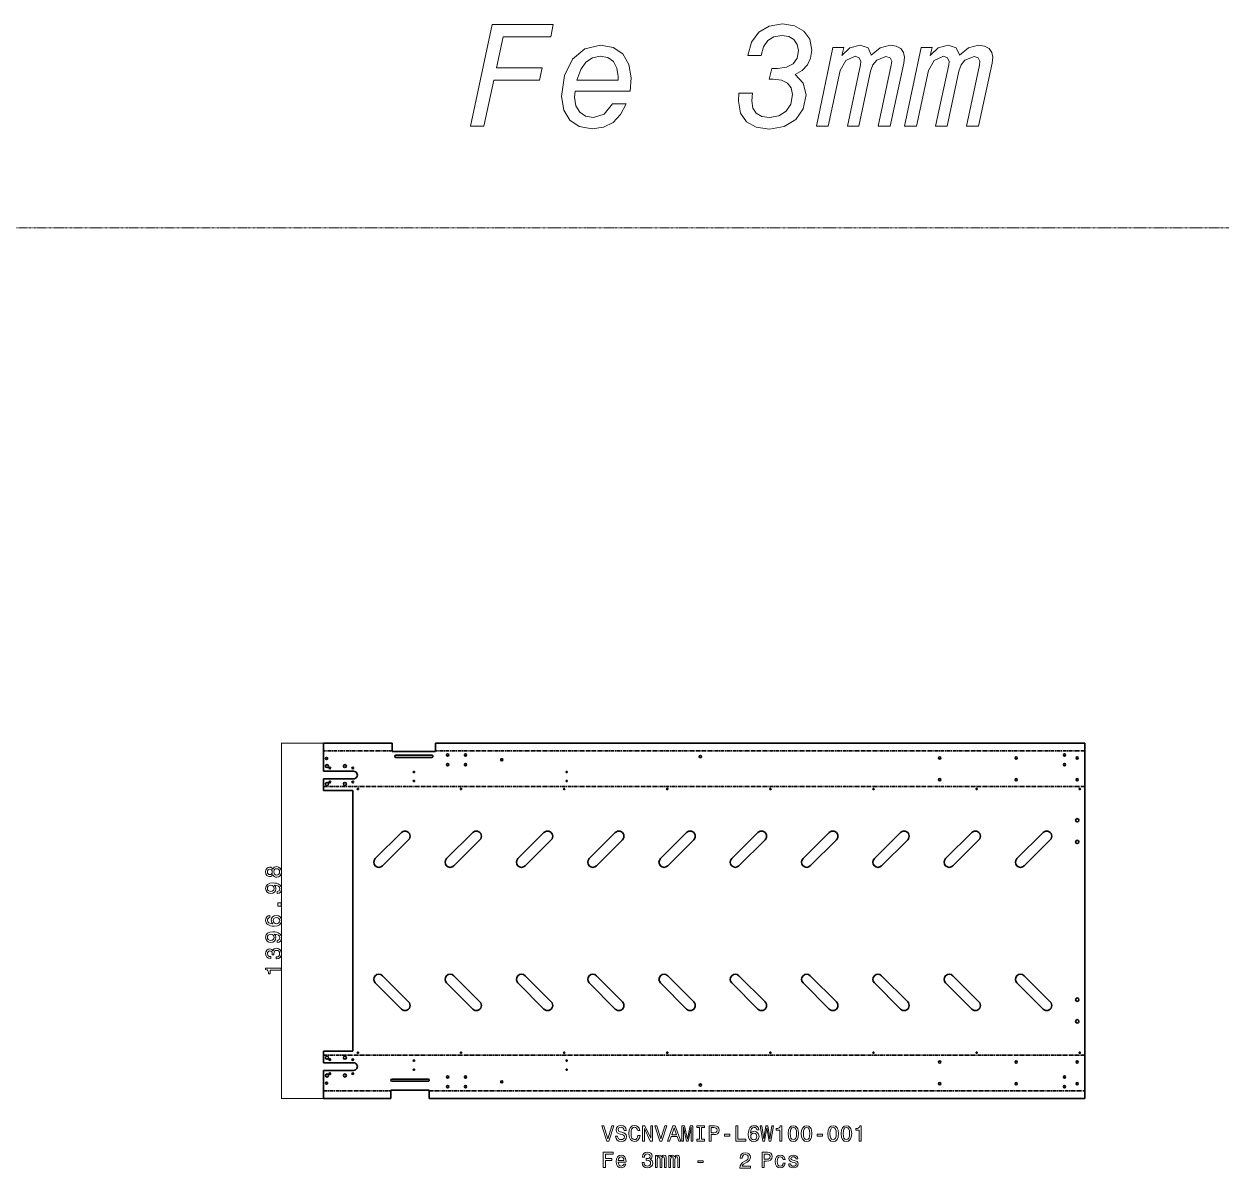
# Model space of a CAD drawing. Extents: x -8808 to 9997, y -3887 to 4728.
# Drawn here: x -4107 to 594, y 64 to 4559 of the extents above; entities that cross this region are included whole.
import ezdxf

# ---------------------------------------------------------------- set-up
doc = ezdxf.new("R2010")
doc.units = 0
doc.linetypes.add('AXES', pattern=[24, 15, -3, 3, -3])
doc.linetypes.add('PHANTOM', pattern=[20, 10, -2, 2, -2, 2, -2])

msp = doc.modelspace()

# ---------------------------------------------------------------- linework, layer by layer
at = {"color": 7, "linetype": 'PHANTOM', "lineweight": 13}
msp.add_line((-8808.230469, 3757.466309), (9997.230469, 3757.466309), dxfattribs=at)
at = {"color": 7, "lineweight": 13}
for p, q in [((-2932.371094, 1733.463745), (-3097.129883, 1733.463745)), ((-3095.129883, 336.483276), (-3095.129883, 1733.463745)), ((-2932.371094, 336.483276), (-3097.129883, 336.483276))]:
    msp.add_line(p, q, dxfattribs=at)
at = {"color": 7, "lineweight": 35}
for p, q in [((-2930.371094, 1733.463745), (-2660.371094, 1733.463745)), ((-2930.371094, 1733.463745), (-2930.371094, 1622.718628)), ((-2660.371094, 1700.218628), (-2660.371094, 1733.463745)), ((-2660.371094, 1700.218628), (-2490.371094, 1700.218628)), ((-2490.371094, 1733.463745), (59.628906, 1733.463745)), ((-2490.371094, 1733.463745), (-2490.371094, 1700.218628)), ((59.628906, 336.483276), (59.628906, 1733.463745)), ((-2646.121094, 1685.218628), (-2504.621094, 1685.218628)), ((-2646.121094, 1676.718628), (-2504.621094, 1676.718628)), ((-2930.371094, 1622.718628), (-2812.371094, 1622.718628)), ((-2930.371094, 1592.718628), (-2812.371094, 1592.718628)), ((-2930.371094, 1592.718628), (-2930.371094, 1546.973511)), ((-2930.371094, 1546.973511), (-2815.371094, 1546.973511)), ((-2815.371094, 1546.973511), (-2815.371094, 522.973511)), ((-2727.043945, 1279.115723), (-2624.513672, 1381.64624)), ((-2447.043945, 1279.115723), (-2344.513672, 1381.64624)), ((-2167.043945, 1279.115723), (-2064.513672, 1381.64624)), ((-1887.043945, 1279.115723), (-1784.513672, 1381.64624)), ((-1607.043945, 1279.115723), (-1504.513672, 1381.64624)), ((-1327.043945, 1279.115723), (-1224.513672, 1381.64624)), ((-1047.043945, 1279.115723), (-944.513672, 1381.64624)), ((-767.043945, 1279.115723), (-664.513672, 1381.64624)), ((-487.043945, 1279.115723), (-384.513672, 1381.64624)), ((-207.043945, 1279.115723), (-104.513672, 1381.64624)), ((-2698.759766, 1250.831421), (-2596.228516, 1353.361816)), ((-2418.759766, 1250.831421), (-2316.228516, 1353.361816)), ((-2138.759766, 1250.831421), (-2036.228516, 1353.361816)), ((-1858.759766, 1250.831421), (-1756.228516, 1353.361816)), ((-1578.759766, 1250.831421), (-1476.228516, 1353.361816)), ((-1298.759766, 1250.831421), (-1196.228516, 1353.361816)), ((-1018.759766, 1250.831421), (-916.228516, 1353.361816)), ((-738.759766, 1250.831421), (-636.228516, 1353.361816)), ((-458.759766, 1250.831421), (-356.228516, 1353.361816)), ((-178.759766, 1250.831421), (-76.228516, 1353.361816)), ((-2698.759766, 819.115662), (-2596.228516, 716.585205)), ((-2418.759766, 819.115662), (-2316.228516, 716.585205)), ((-2138.759766, 819.115662), (-2036.228516, 716.585205)), ((-1858.759766, 819.115662), (-1756.228516, 716.585205)), ((-1578.759766, 819.115662), (-1476.228516, 716.585205)), ((-1298.759766, 819.115662), (-1196.228516, 716.585205)), ((-1018.759766, 819.115662), (-916.228516, 716.585205)), ((-738.759766, 819.115662), (-636.228516, 716.585205)), ((-458.759766, 819.115662), (-356.228516, 716.585205)), ((-178.759766, 819.115662), (-76.228516, 716.585205)), ((-2727.043945, 790.831421), (-2624.513672, 688.300903)), ((-2447.043945, 790.831421), (-2344.513672, 688.300903)), ((-2167.043945, 790.831421), (-2064.513672, 688.300903)), ((-1887.043945, 790.831421), (-1784.513672, 688.300903)), ((-1607.043945, 790.831421), (-1504.513672, 688.300903)), ((-1327.043945, 790.831421), (-1224.513672, 688.300903)), ((-1047.043945, 790.831421), (-944.513672, 688.300903)), ((-767.043945, 790.831421), (-664.513672, 688.300903)), ((-487.043945, 790.831421), (-384.513672, 688.300903)), ((-207.043945, 790.831421), (-104.513672, 688.300903)), ((-2930.371094, 522.973511), (-2815.371094, 522.973511)), ((-2930.371094, 522.973511), (-2930.371094, 477.228394)), ((-2930.371094, 477.228394), (-2812.371094, 477.228394)), ((-2930.371094, 447.228394), (-2812.371094, 447.228394)), ((-2930.371094, 447.228394), (-2930.371094, 336.483276)), ((-2661.121094, 413.228394), (-2519.621094, 413.228394)), ((-2661.121094, 404.728394), (-2519.621094, 404.728394)), ((-2930.371094, 336.483276), (-2665.371094, 336.483276)), ((-2665.371094, 336.483276), (-2665.371094, 369.728394)), ((-2515.371094, 369.728394), (-2665.371094, 369.728394)), ((-2515.371094, 369.728394), (-2515.371094, 336.483276)), ((-2515.371094, 336.483276), (59.628906, 336.483276))]:
    msp.add_line(p, q, dxfattribs=at)
at = {"color": 1, "linetype": 'AXES', "lineweight": 35}
for p, q in [((-2660.371094, 1703.341187), (-2930.371094, 1703.341187)), ((59.628906, 1703.341187), (-2490.371094, 1703.341187)), ((59.628906, 1563.096069), (-2930.371094, 1563.096069)), ((-2930.371094, 506.850952), (59.628906, 506.850952)), ((-2930.371094, 366.605835), (-2665.371094, 366.605835)), ((-2515.371094, 366.605835), (59.628906, 366.605835))]:
    msp.add_line(p, q, dxfattribs=at)
at = {"color": 7, "lineweight": 13}
for points in [[(-2353.076172, 4156.285645), (-2300.126953, 4156.285645), (-2261.56543, 4338.15625), (-2082.572266, 4338.15625), (-2072.212891, 4386.501465), (-2251.206055, 4386.501465), (-2225.306641, 4507.94043), (-2038.255859, 4507.94043), (-2027.896484, 4555.709961), (-2267.896484, 4555.709961)], [(-1298.6875, 4286.933105), (-1300.414063, 4255.27832), (-1292.932617, 4208.659668), (-1269.334961, 4174.127441), (-1231.349609, 4152.83252), (-1178.975586, 4144.774902), (-1120.845703, 4155.134766), (-1075.378906, 4182.760742), (-1046.026367, 4225.350586), (-1035.09082, 4279.451172), (-1046.026367, 4326.069824), (-1078.255859, 4359.451172), (-1050.054688, 4375.566406), (-1029.334961, 4397.436523), (-1017.249023, 4424.487305), (-1012.644531, 4456.141602), (-1020.702148, 4498.15625), (-1043.723633, 4530.386719), (-1080.558594, 4551.105469), (-1128.328125, 4558.587891), (-1180.126953, 4549.95459), (-1220.990234, 4526.357422), (-1249.191406, 4487.220703), (-1263.580078, 4434.271484), (-1211.206055, 4434.271484), (-1201.99707, 4468.803711), (-1185.306641, 4493.551758), (-1161.708984, 4508.515625), (-1130.629883, 4513.695801), (-1103.580078, 4509.091309), (-1082.860352, 4497.004883), (-1069.623047, 4478.012207), (-1065.018555, 4453.839844), (-1070.774414, 4424.487305), (-1086.313477, 4402.041016), (-1112.212891, 4388.228027), (-1147.896484, 4383.624023), (-1170.342773, 4383.624023), (-1179.550781, 4341.03418), (-1164.586914, 4341.609375), (-1132.357422, 4337.580566), (-1108.18457, 4325.494141), (-1093.795898, 4307.077148), (-1088.616211, 4281.75293), (-1095.522461, 4243.767578), (-1113.364258, 4215.566406), (-1142.140625, 4197.148926), (-1178.975586, 4190.818359), (-1208.90332, 4194.84668), (-1230.774414, 4208.083984), (-1244.586914, 4228.228027), (-1248.616211, 4256.429688), (-1245.738281, 4286.933105)], [(-1942.716797, 4294.415039), (-1726.313477, 4294.415039), (-1722.285156, 4346.213867), (-1730.917969, 4399.73877), (-1755.09082, 4440.602539), (-1793.076172, 4466.501465), (-1842.572266, 4475.709961), (-1904.730469, 4460.746094), (-1953.076172, 4419.882813), (-1984.155273, 4355.998047), (-1995.09082, 4273.695801), (-1987.033203, 4219.594727), (-1963.435547, 4179.882813), (-1926.026367, 4155.134766), (-1874.802734, 4146.501465), (-1830.486328, 4153.408203), (-1793.076172, 4171.25), (-1763.723633, 4202.329102), (-1741.853516, 4244.918945), (-1795.378906, 4244.918945), (-1827.608398, 4204.055664), (-1869.623047, 4190.818359), (-1901.277344, 4195.998047), (-1924.298828, 4211.537109), (-1939.263672, 4236.861328), (-1944.443359, 4271.393555)], [(-930.342773, 4465.350586), (-994.802734, 4156.285645), (-948.18457, 4156.285645), (-900.990234, 4376.141602), (-878.543945, 4415.27832), (-842.285156, 4431.393555), (-826.169922, 4425.638184), (-819.838867, 4411.25), (-821.56543, 4398.012207), (-872.789063, 4156.285645), (-827.896484, 4156.285645), (-782.428711, 4373.26416), (-773.220703, 4398.012207), (-757.680664, 4415.854004), (-721.421875, 4430.818359), (-705.306641, 4425.638184), (-698.975586, 4411.825195), (-701.277344, 4396.861328), (-751.924805, 4156.285645), (-704.730469, 4156.285645), (-651.206055, 4404.918945), (-648.328125, 4427.94043), (-652.356445, 4446.933105), (-663.291992, 4461.897461), (-681.133789, 4471.681641), (-704.730469, 4475.134766), (-743.867188, 4464.774902), (-779.550781, 4435.422363), (-779.550781, 4436.573242), (-791.637695, 4464.199219), (-823.291992, 4474.559082), (-863.003906, 4464.774902), (-894.65918, 4434.84668), (-886.601563, 4465.350586)], [(-583.867188, 4465.350586), (-648.328125, 4156.285645), (-601.708984, 4156.285645), (-554.515625, 4376.141602), (-532.069336, 4415.27832), (-495.810547, 4431.393555), (-479.695313, 4425.638184), (-473.364258, 4411.25), (-475.09082, 4398.012207), (-526.313477, 4156.285645), (-481.421875, 4156.285645), (-435.954102, 4373.26416), (-426.745117, 4398.012207), (-411.206055, 4415.854004), (-374.947266, 4430.818359), (-358.832031, 4425.638184), (-352.500977, 4411.825195), (-354.802734, 4396.861328), (-405.450195, 4156.285645), (-358.255859, 4156.285645), (-304.730469, 4404.918945), (-301.853516, 4427.94043), (-305.881836, 4446.933105), (-316.817383, 4461.897461), (-334.65918, 4471.681641), (-358.255859, 4475.134766), (-397.392578, 4464.774902), (-433.076172, 4435.422363), (-433.076172, 4436.573242), (-445.162109, 4464.199219), (-476.817383, 4474.559082), (-516.529297, 4464.774902), (-548.18457, 4434.84668), (-540.126953, 4465.350586)], [(-1935.234375, 4338.15625), (-1920.270508, 4379.019531), (-1899.550781, 4408.37207), (-1874.227539, 4425.638184), (-1843.723633, 4431.969238), (-1814.371094, 4426.213867), (-1791.924805, 4410.673828), (-1778.112305, 4385.350586), (-1772.932617, 4351.96875), (-1773.507813, 4338.15625)], [(-3129.463867, 1216.391602), (-3127.042969, 1211.982422), (-3123.670898, 1208.956421), (-3119.43457, 1207.054443), (-3114.333984, 1206.449219), (-3106.639648, 1207.83252), (-3100.673828, 1211.809448), (-3096.870117, 1218.293579), (-3095.400391, 1227.112061), (-3096.870117, 1235.843994), (-3100.673828, 1242.328125), (-3106.639648, 1246.305176), (-3114.333984, 1247.774902), (-3119.43457, 1247.083252), (-3123.670898, 1245.267578), (-3127.042969, 1242.155273), (-3129.463867, 1237.83252), (-3131.539063, 1241.290771), (-3134.391602, 1243.711426), (-3137.849609, 1245.181152), (-3142.085938, 1245.699951), (-3148.224609, 1244.31665), (-3153.152344, 1240.685547), (-3156.351563, 1234.806641), (-3157.561523, 1227.112061), (-3156.351563, 1219.331055), (-3153.152344, 1213.452148), (-3148.224609, 1209.734497), (-3142.085938, 1208.437744), (-3137.849609, 1208.869995), (-3134.391602, 1210.339722)], [(-3141.394531, 1216.650879), (-3145.198242, 1217.342529), (-3148.137695, 1219.41748), (-3149.954102, 1222.702881), (-3150.645508, 1227.112061), (-3149.954102, 1231.434814), (-3148.137695, 1234.720093), (-3145.198242, 1236.795044), (-3141.394531, 1237.57312), (-3137.503906, 1236.795044), (-3134.478516, 1234.720093), (-3132.490234, 1231.434814), (-3131.884766, 1227.112061), (-3132.576172, 1222.702881), (-3134.478516, 1219.41748), (-3137.503906, 1217.342529)], [(-3114.506836, 1214.748901), (-3119.088867, 1215.5271), (-3122.547852, 1218.03418), (-3124.794922, 1221.924805), (-3125.573242, 1227.112061), (-3124.794922, 1232.212891), (-3122.547852, 1236.103394), (-3119.088867, 1238.610596), (-3114.506836, 1239.475098), (-3109.579102, 1238.610596), (-3105.861328, 1236.103394), (-3103.44043, 1232.212891), (-3102.663086, 1227.112061), (-3103.44043, 1221.924805), (-3105.861328, 1218.03418), (-3109.579102, 1215.5271)], [(-3112, 1142.31665), (-3105.169922, 1143.613525), (-3099.896484, 1147.331055), (-3096.610352, 1153.209961), (-3095.400391, 1160.990967), (-3096.005859, 1166.091797), (-3097.561523, 1170.67395), (-3100.242188, 1174.564453), (-3104.045898, 1177.849854), (-3108.800781, 1180.443359), (-3114.679688, 1182.345459), (-3121.423828, 1183.46936), (-3129.204102, 1183.901611), (-3141.394531, 1182.431885), (-3150.299805, 1178.195557), (-3155.660156, 1171.452148), (-3157.561523, 1162.201416), (-3156.005859, 1153.72876), (-3151.855469, 1147.331055), (-3145.458008, 1143.181152), (-3137.417969, 1141.797852), (-3129.118164, 1143.181152), (-3122.806641, 1147.244629), (-3118.830078, 1153.296387), (-3117.533203, 1160.990967), (-3119.175781, 1169.117798), (-3124.19043, 1175.256104), (-3114.59375, 1173.872803), (-3107.763672, 1171.106201), (-3103.700195, 1166.869873), (-3102.40332, 1161.077393), (-3103.008789, 1156.581787), (-3104.910156, 1153.296387), (-3107.936523, 1151.13501), (-3112, 1150.270508)], [(-3137.503906, 1150.184082), (-3142.864258, 1151.048584), (-3147.100586, 1153.46936), (-3149.78125, 1157.273438), (-3150.731445, 1162.201416), (-3149.78125, 1167.302246), (-3147.100586, 1171.192627), (-3142.951172, 1173.613525), (-3137.59082, 1174.564453), (-3132.143555, 1173.613525), (-3128.080078, 1171.192627), (-3125.573242, 1167.21582), (-3124.708984, 1161.941895), (-3125.573242, 1157.187012), (-3128.080078, 1153.46936), (-3132.057617, 1151.048584)], [(-3097.129883, 1093.054321), (-3097.129883, 1104.985107), (-3110.011719, 1104.985107), (-3110.011719, 1093.054321)], [(-3140.961914, 1055.7229), (-3147.964844, 1054.080322), (-3153.152344, 1050.276123), (-3156.4375, 1044.397217), (-3157.561523, 1036.789185), (-3156.957031, 1031.688232), (-3155.314453, 1027.279053), (-3152.633789, 1023.388611), (-3148.830078, 1020.103271), (-3144.075195, 1017.509644), (-3138.282227, 1015.607605), (-3131.452148, 1014.397278), (-3123.757813, 1014.051453), (-3111.481445, 1015.434692), (-3102.576172, 1019.671021), (-3097.21582, 1026.500977), (-3095.400391, 1035.838135), (-3096.957031, 1044.224365), (-3101.019531, 1050.62207), (-3107.417969, 1054.771973), (-3115.544922, 1056.241699), (-3123.757813, 1054.771973), (-3130.069336, 1050.794922), (-3134.045898, 1044.656616), (-3135.429688, 1037.048584), (-3133.700195, 1028.835205), (-3128.772461, 1022.69696), (-3138.282227, 1023.993774), (-3145.112305, 1026.760376), (-3149.175781, 1030.996582), (-3150.558594, 1036.87561), (-3149.867188, 1041.198486), (-3148.051758, 1044.483643), (-3145.025391, 1046.64502), (-3140.961914, 1047.769043)], [(-3115.458008, 1047.855469), (-3110.011719, 1046.904541), (-3105.861328, 1044.483643), (-3103.094727, 1040.593262), (-3102.230469, 1035.751709), (-3103.094727, 1030.650879), (-3105.775391, 1026.760376), (-3109.924805, 1024.253174), (-3115.371094, 1023.475037), (-3120.731445, 1024.3396), (-3124.794922, 1026.760376), (-3127.388672, 1030.737305), (-3128.339844, 1036.097534), (-3127.388672, 1040.766113), (-3124.881836, 1044.483643), (-3120.818359, 1046.904541)], [(-3112, 950.178223), (-3105.169922, 951.475037), (-3099.896484, 955.192627), (-3096.610352, 961.071594), (-3095.400391, 968.852539), (-3096.005859, 973.95343), (-3097.561523, 978.535522), (-3100.242188, 982.426025), (-3104.045898, 985.711365), (-3108.800781, 988.304993), (-3114.679688, 990.207031), (-3121.423828, 991.330933), (-3129.204102, 991.763184), (-3141.394531, 990.293457), (-3150.299805, 986.057129), (-3155.660156, 979.31366), (-3157.561523, 970.062927), (-3156.005859, 961.590271), (-3151.855469, 955.192627), (-3145.458008, 951.042725), (-3137.417969, 949.659485), (-3129.118164, 951.042725), (-3122.806641, 955.10614), (-3118.830078, 961.15802), (-3117.533203, 968.852539), (-3119.175781, 976.97937), (-3124.19043, 983.117676), (-3114.59375, 981.734375), (-3107.763672, 978.967834), (-3103.700195, 974.731506), (-3102.40332, 968.939026), (-3103.008789, 964.443298), (-3104.910156, 961.15802), (-3107.936523, 958.996643), (-3112, 958.13208)], [(-3137.503906, 958.045654), (-3142.864258, 958.910156), (-3147.100586, 961.330933), (-3149.78125, 965.134949), (-3150.731445, 970.062927), (-3149.78125, 975.163757), (-3147.100586, 979.05426), (-3142.951172, 981.475037), (-3137.59082, 982.426025), (-3132.143555, 981.475037), (-3128.080078, 979.05426), (-3125.573242, 975.077332), (-3124.708984, 969.803528), (-3125.573242, 965.048523), (-3128.080078, 961.330933), (-3132.057617, 958.910156)], [(-3115.976563, 885.094604), (-3115.371094, 885.094604), (-3107.072266, 886.477844), (-3100.84668, 890.54126), (-3096.870117, 896.938965), (-3095.400391, 905.41156), (-3096.870117, 914.402954), (-3100.673828, 921.146484), (-3106.725586, 925.469238), (-3114.506836, 927.025452), (-3119.607422, 926.333801), (-3123.757813, 924.431763), (-3126.957031, 921.319397), (-3129.291016, 917.169495), (-3133.958984, 922.789124), (-3141.394531, 924.777588), (-3148.137695, 923.480774), (-3153.239258, 919.763184), (-3156.4375, 913.711304), (-3157.561523, 905.41156), (-3156.178711, 897.630615), (-3152.374023, 891.665222), (-3146.322266, 887.774719), (-3138.282227, 886.477844), (-3137.676758, 886.477844), (-3137.676758, 894.172424), (-3143.209961, 894.864014), (-3147.1875, 897.111877), (-3149.607422, 900.742981), (-3150.472656, 905.843872), (-3149.78125, 910.339539), (-3147.964844, 913.624817), (-3145.025391, 915.613342), (-3141.048828, 916.391418), (-3136.8125, 915.613342), (-3133.958984, 913.538391), (-3132.230469, 909.907288), (-3131.711914, 904.979309), (-3131.797852, 901.607544), (-3124.967773, 901.607544), (-3125.140625, 905.843872), (-3124.363281, 911.290527), (-3122.288086, 915.353943), (-3118.916016, 917.774719), (-3114.506836, 918.639282), (-3109.492188, 917.688232), (-3105.775391, 915.18103), (-3103.44043, 911.204102), (-3102.663086, 905.930298), (-3103.527344, 900.483643), (-3106.121094, 896.506714), (-3110.270508, 893.999512), (-3115.976563, 893.048462)], [(-3097.129883, 841.278992), (-3097.129883, 849.146423), (-3157.561523, 849.146423), (-3157.561523, 843.267456), (-3152.288086, 841.711304), (-3148.743164, 838.598877), (-3146.667969, 833.843872), (-3145.976563, 827.273193), (-3139.838867, 827.273193), (-3139.838867, 841.278992)], [(-1798.700195, 229.702667), (-1813.743164, 178.607574), (-1829.21875, 229.702667), (-1837.432617, 229.702667), (-1818.066406, 169.616211), (-1809.420898, 169.616211), (-1790.487305, 229.702667)], [(-1775.357422, 189.41449), (-1783.224609, 189.41449), (-1781.496094, 180.250214), (-1777.172852, 173.506714), (-1770.515625, 169.443298), (-1761.524414, 167.973572), (-1752.619141, 169.356842), (-1745.962891, 173.160889), (-1741.726563, 179.126282), (-1740.169922, 186.993744), (-1741.466797, 194.083069), (-1745.097656, 198.665192), (-1750.976563, 201.691132), (-1758.844727, 203.93898), (-1765.587891, 205.581635), (-1769.99707, 207.483643), (-1772.503906, 210.250214), (-1773.282227, 214.572983), (-1772.503906, 218.46347), (-1770.256836, 221.402954), (-1766.797852, 223.391418), (-1762.042969, 224.083069), (-1757.202148, 223.218521), (-1753.397461, 220.884216), (-1750.890625, 216.993729), (-1749.679688, 211.719955), (-1741.8125, 211.719955), (-1741.8125, 211.892868), (-1743.196289, 220.019669), (-1747.259766, 226.071533), (-1753.657227, 229.87558), (-1762.302734, 231.172409), (-1770.083984, 229.87558), (-1776.135742, 226.244446), (-1780.026367, 220.624847), (-1781.40918, 213.36261), (-1780.285156, 206.878464), (-1777, 202.469238), (-1771.8125, 199.529755), (-1764.723633, 197.281921), (-1757.720703, 195.293457), (-1752.446289, 193.391418), (-1749.248047, 190.624847), (-1748.124023, 186.129181), (-1749.161133, 181.547058), (-1751.841797, 178.088837), (-1755.905273, 175.92746), (-1761.178711, 175.235809), (-1767.057617, 176.186829), (-1771.553711, 178.9534), (-1774.40625, 183.449066)], [(-1695.645508, 191.921692), (-1697.375, 184.659424), (-1700.227539, 179.472107), (-1704.205078, 176.273285), (-1708.873047, 175.235809), (-1714.493164, 176.791992), (-1718.902344, 181.460602), (-1721.841797, 189.068665), (-1722.792969, 199.616211), (-1721.841797, 210.077301), (-1718.988281, 217.771835), (-1714.579102, 222.440414), (-1708.873047, 224.083069), (-1704.723633, 223.218521), (-1701.178711, 220.79776), (-1698.412109, 216.907272), (-1696.509766, 211.547043), (-1688.296875, 211.547043), (-1690.890625, 219.7603), (-1695.385742, 225.985077), (-1701.524414, 229.87558), (-1708.873047, 231.258865), (-1718.037109, 229.097473), (-1725.040039, 223.045609), (-1729.536133, 213.103241), (-1731.091797, 199.616211), (-1729.536133, 186.129181), (-1725.040039, 176.186829), (-1718.037109, 170.048492), (-1708.873047, 167.973572), (-1700.833008, 169.616211), (-1694.348633, 174.198334), (-1689.766602, 181.719971), (-1687.345703, 191.921692)], [(-1677.317383, 169.616211), (-1670.141602, 169.616211), (-1670.141602, 218.809296), (-1647.144531, 169.616211), (-1637.893555, 169.616211), (-1637.893555, 229.616211), (-1645.155273, 229.616211), (-1645.155273, 180.423126), (-1667.893555, 229.616211), (-1677.317383, 229.616211)], [(-1590.515625, 229.702667), (-1605.55957, 178.607574), (-1621.03418, 229.702667), (-1629.248047, 229.702667), (-1609.881836, 169.616211), (-1601.236328, 169.616211), (-1582.302734, 229.702667)], [(-1579.795898, 169.616211), (-1571.841797, 169.616211), (-1565.530273, 187.253113), (-1541.582031, 187.253113), (-1535.270508, 169.616211), (-1527.144531, 169.616211), (-1549.103516, 229.702667), (-1557.921875, 229.702667)], [(-1562.763672, 194.601807), (-1553.512695, 221.057129), (-1544.262695, 194.601807)], [(-1523.081055, 169.616211), (-1516.423828, 169.616211), (-1516.423828, 224.083069), (-1505.18457, 169.616211), (-1497.749023, 169.616211), (-1486.59668, 224.083069), (-1486.59668, 169.616211), (-1479.853516, 169.616211), (-1479.853516, 229.616211), (-1490.400391, 229.616211), (-1501.466797, 176.705536), (-1512.446289, 229.616211), (-1523.081055, 229.616211)], [(-1453.397461, 176.878448), (-1464.463867, 176.878448), (-1464.463867, 169.616211), (-1434.37793, 169.616211), (-1434.37793, 176.878448), (-1445.443359, 176.878448), (-1445.443359, 222.353958), (-1434.37793, 222.353958), (-1434.37793, 229.616211), (-1464.463867, 229.616211), (-1464.463867, 222.353958), (-1453.397461, 222.353958)], [(-1415.617188, 169.616211), (-1407.663086, 169.616211), (-1407.663086, 194.947632), (-1398.844727, 194.947632), (-1389.939453, 195.379913), (-1382.850586, 198.405823), (-1378.267578, 204.28479), (-1376.711914, 212.32515), (-1377.921875, 219.7603), (-1381.380859, 225.206985), (-1387.086914, 228.492294), (-1394.867188, 229.616211), (-1415.617188, 229.616211)], [(-1397.029297, 222.267502), (-1391.841797, 221.748779), (-1388.037109, 220.106125), (-1385.790039, 217.080185), (-1385.011719, 212.32515), (-1385.875977, 207.31073), (-1388.209961, 204.28479), (-1392.1875, 202.728607), (-1397.633789, 202.296326), (-1407.663086, 202.296326), (-1407.663086, 222.267502)], [(-1355.790039, 189.41449), (-1334.867188, 189.41449), (-1334.867188, 196.244446), (-1355.790039, 196.244446)], [(-1310.833008, 169.616211), (-1272.273438, 169.616211), (-1272.273438, 176.878448), (-1302.878906, 176.878448), (-1302.878906, 229.616211), (-1310.833008, 229.616211)], [(-1220.487305, 213.449066), (-1222.129883, 220.45195), (-1225.933594, 225.639267), (-1231.8125, 228.924561), (-1239.420898, 230.048492), (-1244.521484, 229.443298), (-1248.930664, 227.800644), (-1252.821289, 225.120529), (-1256.106445, 221.316498), (-1258.700195, 216.561462), (-1260.602539, 210.768951), (-1261.8125, 203.93898), (-1262.158203, 196.244446), (-1260.775391, 183.967804), (-1256.539063, 175.062897), (-1249.708984, 169.702667), (-1240.37207, 167.887115), (-1231.985352, 169.443298), (-1225.587891, 173.506714), (-1221.438477, 179.904388), (-1219.96875, 188.031189), (-1221.438477, 196.244446), (-1225.415039, 202.555695), (-1231.553711, 206.532639), (-1239.161133, 207.915924), (-1247.375, 206.186813), (-1253.512695, 201.258865), (-1252.21582, 210.768951), (-1249.449219, 217.598923), (-1245.212891, 221.662323), (-1239.333984, 223.045609), (-1235.011719, 222.353958), (-1231.726563, 220.538391), (-1229.564453, 217.512466), (-1228.441406, 213.449066)], [(-1228.354492, 187.944733), (-1229.305664, 182.498047), (-1231.726563, 178.348206), (-1235.617188, 175.581635), (-1240.458008, 174.717072), (-1245.55957, 175.581635), (-1249.449219, 178.261749), (-1251.957031, 182.411591), (-1252.735352, 187.858276), (-1251.870117, 193.218506), (-1249.449219, 197.281921), (-1245.472656, 199.87558), (-1240.112305, 200.826584), (-1235.444336, 199.87558), (-1231.726563, 197.368378), (-1229.305664, 193.304962)], [(-1205.530273, 169.616211), (-1197.921875, 169.616211), (-1189.276367, 221.662323), (-1180.37207, 169.616211), (-1173.109375, 169.616211), (-1162.5625, 229.702667), (-1169.478516, 229.702667), (-1176.914063, 178.607574), (-1185.472656, 229.702667), (-1192.994141, 229.702667), (-1201.380859, 178.607574), (-1208.81543, 229.702667), (-1215.905273, 229.702667)], [(-1138.700195, 169.616211), (-1130.833008, 169.616211), (-1130.833008, 230.048492), (-1136.711914, 230.048492), (-1138.268555, 224.774719), (-1141.380859, 221.230042), (-1146.135742, 219.155121), (-1152.706055, 218.46347), (-1152.706055, 212.32515), (-1138.700195, 212.32515)], [(-1105.933594, 198.924561), (-1104.636719, 185.351074), (-1100.573242, 175.668091), (-1094.089844, 169.789124), (-1085.097656, 167.887115), (-1076.193359, 169.789124), (-1069.708984, 175.668091), (-1065.732422, 185.351074), (-1064.348633, 198.924561), (-1065.732422, 212.411591), (-1067.375, 217.771835), (-1069.708984, 222.181061), (-1076.193359, 228.060013), (-1085.097656, 230.048492), (-1094.089844, 228.060013), (-1100.573242, 222.094604), (-1104.636719, 212.411591)], [(-1097.633789, 198.924561), (-1096.942383, 209.385666), (-1094.78125, 216.907272), (-1090.890625, 221.316498), (-1085.097656, 222.872696), (-1079.392578, 221.316498), (-1075.501953, 216.907272), (-1073.339844, 209.385666), (-1072.648438, 198.924561), (-1073.339844, 188.377014), (-1075.501953, 180.855408), (-1079.392578, 176.446167), (-1085.097656, 174.97644), (-1090.890625, 176.446167), (-1094.78125, 180.855408), (-1096.942383, 188.377014)], [(-1053.887695, 198.924561), (-1052.59082, 185.351074), (-1048.527344, 175.668091), (-1042.042969, 169.789124), (-1033.051758, 167.887115), (-1024.147461, 169.789124), (-1017.663086, 175.668091), (-1013.686523, 185.351074), (-1012.302734, 198.924561), (-1013.686523, 212.411591), (-1015.329102, 217.771835), (-1017.663086, 222.181061), (-1024.147461, 228.060013), (-1033.051758, 230.048492), (-1042.042969, 228.060013), (-1048.527344, 222.094604), (-1052.59082, 212.411591)], [(-1045.587891, 198.924561), (-1044.896484, 209.385666), (-1042.735352, 216.907272), (-1038.844727, 221.316498), (-1033.051758, 222.872696), (-1027.345703, 221.316498), (-1023.455078, 216.907272), (-1021.293945, 209.385666), (-1020.602539, 198.924561), (-1021.293945, 188.377014), (-1023.455078, 180.855408), (-1027.345703, 176.446167), (-1033.051758, 174.97644), (-1038.844727, 176.446167), (-1042.735352, 180.855408), (-1044.896484, 188.377014)], [(-991.466797, 189.41449), (-970.544922, 189.41449), (-970.544922, 196.244446), (-991.466797, 196.244446)], [(-949.795898, 198.924561), (-948.499023, 185.351074), (-944.435547, 175.668091), (-937.951172, 169.789124), (-928.959961, 167.887115), (-920.054688, 169.789124), (-913.571289, 175.668091), (-909.59375, 185.351074), (-908.210938, 198.924561), (-909.59375, 212.411591), (-911.236328, 217.771835), (-913.571289, 222.181061), (-920.054688, 228.060013), (-928.959961, 230.048492), (-937.951172, 228.060013), (-944.435547, 222.094604), (-948.499023, 212.411591)], [(-941.496094, 198.924561), (-940.804688, 209.385666), (-938.642578, 216.907272), (-934.751953, 221.316498), (-928.959961, 222.872696), (-923.253906, 221.316498), (-919.363281, 216.907272), (-917.202148, 209.385666), (-916.510742, 198.924561), (-917.202148, 188.377014), (-919.363281, 180.855408), (-923.253906, 176.446167), (-928.959961, 174.97644), (-934.751953, 176.446167), (-938.642578, 180.855408), (-940.804688, 188.377014)], [(-897.75, 198.924561), (-896.453125, 185.351074), (-892.389648, 175.668091), (-885.905273, 169.789124), (-876.914063, 167.887115), (-868.008789, 169.789124), (-861.524414, 175.668091), (-857.547852, 185.351074), (-856.164063, 198.924561), (-857.547852, 212.411591), (-859.19043, 217.771835), (-861.524414, 222.181061), (-868.008789, 228.060013), (-876.914063, 230.048492), (-885.905273, 228.060013), (-892.389648, 222.094604), (-896.453125, 212.411591)], [(-889.450195, 198.924561), (-888.757813, 209.385666), (-886.59668, 216.907272), (-882.706055, 221.316498), (-876.914063, 222.872696), (-871.208008, 221.316498), (-867.317383, 216.907272), (-865.15625, 209.385666), (-864.463867, 198.924561), (-865.15625, 188.377014), (-867.317383, 180.855408), (-871.208008, 176.446167), (-876.914063, 174.97644), (-882.706055, 176.446167), (-886.59668, 180.855408), (-888.757813, 188.377014)], [(-826.423828, 169.616211), (-818.556641, 169.616211), (-818.556641, 230.048492), (-824.435547, 230.048492), (-825.992188, 224.774719), (-829.104492, 221.230042), (-833.859375, 219.155121), (-840.429688, 218.46347), (-840.429688, 212.32515), (-826.423828, 212.32515)], [(-1831.466797, 65.956268), (-1823.426758, 65.956268), (-1823.426758, 93.535522), (-1798.181641, 93.535522), (-1798.181641, 100.711304), (-1823.426758, 100.711304), (-1823.426758, 118.694031), (-1792.388672, 118.694031), (-1792.388672, 125.956268), (-1831.466797, 125.956268)], [(-1772.936523, 86.964905), (-1742.503906, 86.964905), (-1742.417969, 90.509583), (-1743.800781, 100.451935), (-1747.605469, 107.887115), (-1753.657227, 112.382782), (-1761.697266, 114.025421), (-1769.564453, 112.296326), (-1775.617188, 107.454834), (-1779.506836, 99.587402), (-1780.890625, 89.212738), (-1779.59375, 78.578735), (-1775.703125, 70.79776), (-1769.737305, 65.956268), (-1761.957031, 64.313629), (-1755.212891, 65.437531), (-1749.679688, 68.377014), (-1745.617188, 73.045593), (-1743.282227, 79.270386), (-1750.803711, 79.270386), (-1752.360352, 75.812164), (-1754.608398, 73.218506), (-1761.005859, 71.143585), (-1765.933594, 72.094604), (-1769.651367, 75.120544), (-1772.072266, 80.048492), (-1772.936523, 86.705536)], [(-1772.936523, 93.36261), (-1771.985352, 99.328033), (-1769.651367, 103.737244), (-1766.106445, 106.417358), (-1761.438477, 107.368378), (-1756.855469, 106.417358), (-1753.311523, 103.737244), (-1751.149414, 99.328033), (-1750.37207, 93.36261)], [(-1679.391602, 84.803528), (-1679.391602, 84.198334), (-1678.008789, 75.898621), (-1673.945313, 69.673859), (-1667.547852, 65.696899), (-1659.075195, 64.227173), (-1650.083984, 65.696899), (-1643.339844, 69.500946), (-1639.017578, 75.552795), (-1637.460938, 83.333801), (-1638.152344, 88.434662), (-1640.054688, 92.584503), (-1643.166992, 95.783356), (-1647.317383, 98.117645), (-1641.697266, 102.786255), (-1639.708984, 110.221405), (-1641.005859, 116.964905), (-1644.723633, 122.065765), (-1650.775391, 125.264618), (-1659.075195, 126.38855), (-1666.855469, 125.005249), (-1672.821289, 121.201233), (-1676.711914, 115.149353), (-1678.008789, 107.109009), (-1678.008789, 106.503815), (-1670.314453, 106.503815), (-1669.62207, 112.036957), (-1667.375, 116.013916), (-1663.743164, 118.434662), (-1658.642578, 119.299194), (-1654.147461, 118.607574), (-1650.861328, 116.791992), (-1648.873047, 113.852509), (-1648.094727, 109.87558), (-1648.873047, 105.639252), (-1650.948242, 102.786255), (-1654.579102, 101.057129), (-1659.506836, 100.538391), (-1662.878906, 100.624847), (-1662.878906, 93.794891), (-1658.642578, 93.967804), (-1653.196289, 93.189697), (-1649.132813, 91.114777), (-1646.711914, 87.743011), (-1645.847656, 83.333801), (-1646.797852, 78.319366), (-1649.305664, 74.601807), (-1653.282227, 72.267517), (-1658.556641, 71.48941), (-1664.00293, 72.353973), (-1667.979492, 74.947632), (-1670.487305, 79.097473), (-1671.438477, 84.803528)], [(-1626.481445, 65.956268), (-1619.478516, 65.956268), (-1619.478516, 96.993744), (-1619.045898, 101.662323), (-1617.749023, 105.034088), (-1615.760742, 107.022552), (-1613.166992, 107.800659), (-1611.091797, 107.109009), (-1609.708984, 105.379883), (-1609.017578, 102.44043), (-1608.757813, 98.549927), (-1608.757813, 65.956268), (-1602.1875, 65.956268), (-1602.1875, 96.993744), (-1601.754883, 101.575867), (-1600.458008, 104.947632), (-1598.383789, 107.022552), (-1595.790039, 107.800659), (-1593.714844, 107.109009), (-1592.331055, 105.379883), (-1591.466797, 98.549927), (-1591.466797, 65.956268), (-1584.463867, 65.956268), (-1584.463867, 98.031189), (-1584.896484, 104.688263), (-1586.279297, 109.789124), (-1589.045898, 112.90152), (-1593.541992, 114.025421), (-1598.81543, 112.296326), (-1602.878906, 107.281921), (-1606.078125, 112.209869), (-1611.438477, 114.025421), (-1616.366211, 112.296326), (-1619.738281, 107.454834), (-1619.738281, 112.382782), (-1626.481445, 112.382782)], [(-1574.435547, 65.956268), (-1567.432617, 65.956268), (-1567.432617, 96.993744), (-1567, 101.662323), (-1565.703125, 105.034088), (-1563.714844, 107.022552), (-1561.121094, 107.800659), (-1559.045898, 107.109009), (-1557.663086, 105.379883), (-1556.97168, 102.44043), (-1556.711914, 98.549927), (-1556.711914, 65.956268), (-1550.141602, 65.956268), (-1550.141602, 96.993744), (-1549.708984, 101.575867), (-1548.412109, 104.947632), (-1546.336914, 107.022552), (-1543.743164, 107.800659), (-1541.668945, 107.109009), (-1540.285156, 105.379883), (-1539.420898, 98.549927), (-1539.420898, 65.956268), (-1532.417969, 65.956268), (-1532.417969, 98.031189), (-1532.850586, 104.688263), (-1534.233398, 109.789124), (-1537, 112.90152), (-1541.496094, 114.025421), (-1546.769531, 112.296326), (-1550.833008, 107.281921), (-1554.03125, 112.209869), (-1559.391602, 114.025421), (-1564.320313, 112.296326), (-1567.691406, 107.454834), (-1567.691406, 112.382782), (-1574.435547, 112.382782)], [(-1295.209717, 63.541626), (-1253.970581, 63.541626), (-1253.970581, 70.976784), (-1286.564209, 70.976784), (-1284.748657, 75.040184), (-1281.63623, 78.411942), (-1272.039673, 84.55027), (-1266.938843, 87.143929), (-1261.232788, 90.861511), (-1257.169434, 95.18428), (-1254.835083, 100.285141), (-1253.970581, 106.077652), (-1255.440308, 113.339897), (-1259.503662, 119.045944), (-1265.728516, 122.677071), (-1273.768799, 123.973907), (-1282.068481, 122.504166), (-1288.379761, 118.440765), (-1292.443115, 111.956612), (-1293.826416, 103.397537), (-1293.826416, 102.187164), (-1285.958984, 102.187164), (-1285.958984, 102.878799), (-1285.180908, 108.757767), (-1282.84668, 113.080536), (-1279.129028, 115.847099), (-1274.20105, 116.798111), (-1269.186646, 115.933556), (-1265.469116, 113.772171), (-1263.04834, 110.400414), (-1262.183838, 106.164108), (-1262.78894, 102.187164), (-1264.431641, 98.815399), (-1267.198242, 95.875916), (-1271.002197, 93.282257), (-1276.103149, 90.515686), (-1284.575684, 85.155457), (-1290.541138, 79.449409), (-1294.085815, 72.532982), (-1295.209717, 63.800991)], [(-1207.432617, 65.956268), (-1199.478516, 65.956268), (-1199.478516, 91.287689), (-1190.660156, 91.287689), (-1181.754883, 91.719971), (-1174.666016, 94.74588), (-1170.083984, 100.624847), (-1168.527344, 108.665192), (-1169.738281, 116.100372), (-1173.196289, 121.547058), (-1178.902344, 124.832336), (-1186.683594, 125.956268), (-1207.432617, 125.956268)], [(-1188.844727, 118.607574), (-1183.657227, 118.088837), (-1179.853516, 116.446167), (-1177.605469, 113.420258), (-1176.827148, 108.665192), (-1177.691406, 103.650787), (-1180.026367, 100.624847), (-1184.00293, 99.068665), (-1189.449219, 98.636383), (-1199.478516, 98.636383), (-1199.478516, 118.607574)], [(-1125.472656, 96.993744), (-1117.951172, 96.993744), (-1119.507813, 103.910156), (-1123.224609, 109.356842), (-1129.017578, 112.728607), (-1136.539063, 114.025421), (-1144.838867, 112.296326), (-1151.150391, 107.454834), (-1155.126953, 99.587402), (-1156.509766, 89.039856), (-1155.212891, 78.578735), (-1151.323242, 70.79776), (-1145.18457, 65.956268), (-1136.798828, 64.313629), (-1129.363281, 65.610443), (-1123.570313, 69.241577), (-1119.59375, 74.947632), (-1117.864258, 82.555695), (-1125.126953, 82.555695), (-1126.423828, 77.714203), (-1128.844727, 74.083069), (-1132.302734, 71.835236), (-1136.539063, 71.143585), (-1141.8125, 72.267517), (-1145.617188, 75.725708), (-1147.951172, 81.345306), (-1148.729492, 89.299194), (-1147.951172, 97.0802), (-1145.530273, 102.699768), (-1141.639648, 106.15799), (-1136.539063, 107.368378), (-1132.042969, 106.590271), (-1128.671875, 104.601807), (-1126.423828, 101.316498)], [(-1080.256836, 93.016785), (-1087.605469, 94.74588), (-1093.051758, 96.734375), (-1094.867188, 100.79776), (-1094.348633, 103.650787), (-1092.533203, 105.725708), (-1089.59375, 107.022552), (-1085.357422, 107.54129), (-1081.293945, 107.022552), (-1078.095703, 105.46637), (-1076.020508, 103.13205), (-1075.15625, 100.019653), (-1067.720703, 100.019653), (-1067.720703, 100.192566), (-1069.017578, 105.812164), (-1072.5625, 110.221405), (-1078.095703, 112.987976), (-1085.357422, 114.025421), (-1092.706055, 112.987976), (-1098.066406, 110.134949), (-1101.438477, 105.898621), (-1102.475586, 100.538391), (-1101.697266, 95.351074), (-1099.277344, 91.719971), (-1095.299805, 89.126282), (-1089.507813, 87.31073), (-1081.035156, 85.235809), (-1075.847656, 83.074432), (-1074.463867, 81.345306), (-1073.945313, 78.751648), (-1074.723633, 75.552795), (-1076.798828, 73.13205), (-1080.169922, 71.575867), (-1084.666016, 71.057129), (-1089.420898, 71.575867), (-1092.878906, 73.391418), (-1095.213867, 76.330902), (-1096.164063, 80.394318), (-1103.512695, 80.394318), (-1102.302734, 73.477875), (-1098.757813, 68.46347), (-1093.138672, 65.437531), (-1085.357422, 64.313629), (-1077.230469, 65.437531), (-1071.265625, 68.46347), (-1067.633789, 73.304962), (-1066.336914, 79.616211), (-1067.288086, 85.062897), (-1069.96875, 88.780487), (-1074.37793, 91.201233)], [(-1459.881836, 85.754547), (-1438.959961, 85.754547), (-1438.959961, 92.584503), (-1459.881836, 92.584503)]]:
    msp.add_lwpolyline(points, close=True, dxfattribs=at)
for points in [[(-3094.612305, 1731.531982), (-3095.129883, 1733.463745), (-3095.647461, 1731.531982)], [(-3095.647461, 338.415131), (-3095.129883, 336.483276), (-3094.612305, 338.415131)]]:
    msp.add_lwpolyline(points, dxfattribs=at)
at = {"color": 7, "lineweight": 35}
for centre, radius in [((-2918.371094, 1672.718628), 4.25), ((-2916.371094, 1642.718628), 6), ((-2846.371094, 1642.718628), 6), ((-2442.834961, 1686.618652), 4.25), ((-2442.834961, 1648.618652), 4.25), ((-2372.834961, 1686.618652), 4.25), ((-2372.834961, 1648.618652), 4.25), ((-2230.371094, 1667.718628), 4.25), ((-1450.371094, 1680.218628), 4.25), ((-510.371094, 1674.718994), 4.25), ((-210.371094, 1674.718994), 4.25), ((-20.371094, 1686.618896), 4.25), ((-20.371094, 1648.618896), 4.25), ((29.628906, 1674.718628), 4.25), ((-2905.371094, 1635.218628), 3.25), ((-2815.371094, 1635.218628), 3.25), ((-2575.371094, 1619.718628), 2.5), ((-1975.371094, 1619.718628), 2.5), ((-2916.371094, 1572.718628), 6), ((-2905.371094, 1580.218628), 3.25), ((-2846.371094, 1572.718628), 6), ((-2815.371094, 1580.218628), 3.25), ((-2795.371094, 1552.973511), 2.5), ((-2575.371094, 1584.218628), 2.5), ((-2390.371094, 1552.973511), 2.5), ((-1985.371094, 1552.973511), 2.5), ((-1975.371094, 1584.218628), 2.5), ((-1580.371094, 1552.973511), 2.5), ((-1175.371094, 1552.973511), 2.5), ((-770.371094, 1552.973511), 2.5), ((-510.371094, 1589.718994), 4.25), ((-365.371094, 1552.973511), 2.5), ((-210.371094, 1589.718994), 4.25), ((29.628906, 1589.718628), 4.25), ((39.628906, 1552.973511), 2.5), ((29.628906, 1429.973511), 6.75), ((29.628906, 1344.973511), 6.75), ((29.628906, 724.973511), 6.75), ((29.628906, 639.973511), 6.75), ((-2795.371094, 516.973511), 2.5), ((-2390.371094, 516.973511), 2.5), ((-1985.371094, 516.973511), 2.5), ((-1580.371094, 516.973511), 2.5), ((-1175.371094, 516.973511), 2.5), ((-770.371094, 516.973511), 2.5), ((-365.371094, 516.973511), 2.5), ((39.628906, 516.973511), 2.5), ((-2916.371094, 497.228394), 6), ((-2905.371094, 489.728394), 3.25), ((-2846.371094, 497.228394), 6), ((-2815.371094, 489.728394), 3.25), ((-2575.371094, 485.728394), 2.5), ((-1975.371094, 485.728394), 2.5), ((-510.371094, 480.228088), 4.25), ((-210.371094, 480.228119), 4.25), ((29.628906, 480.228394), 4.25), ((-2916.371094, 427.228394), 6), ((-2905.371094, 434.728394), 3.25), ((-2846.371094, 427.228394), 6), ((-2815.371094, 434.728394), 3.25), ((-2575.371094, 450.228424), 2.5), ((-2442.834961, 421.3284), 4.25), ((-2372.834961, 421.3284), 4.25), ((-1975.371094, 450.228424), 2.5), ((-20.371094, 421.328186), 4.25), ((-2918.371094, 397.228394), 4.25), ((-2442.834961, 383.3284), 4.25), ((-2372.834961, 383.3284), 4.25), ((-2230.371094, 402.228394), 4.25), ((-1450.371094, 389.728394), 4.25), ((-510.371094, 395.228119), 4.25), ((-210.371094, 395.228088), 4.25), ((-20.371094, 383.328186), 4.25), ((29.628906, 395.228394), 4.25)]:
    msp.add_circle(centre, radius, dxfattribs=at)
for centre, radius, start, end in [((-2646.121094, 1680.968628), 4.25, 90.000003, 269.999997), ((-2504.621094, 1680.968628), 4.25, 269.999997, 90.000003), ((-2812.371094, 1607.718628), 15, 269.999997, 90.000003), ((-2610.371094, 1367.504028), 20, 314.999992, 135), ((-2330.371094, 1367.504028), 20, 314.999992, 135), ((-2050.371094, 1367.504028), 20, 314.999992, 135), ((-1770.371094, 1367.504028), 20, 314.999992, 135), ((-1490.371094, 1367.504028), 20, 314.999992, 135), ((-1210.371094, 1367.504028), 20, 314.999992, 135), ((-930.371094, 1367.504028), 20, 314.999992, 135), ((-650.371094, 1367.504028), 20, 314.999992, 135), ((-370.371094, 1367.504028), 20, 314.999992, 135), ((-90.371094, 1367.504028), 20, 314.999992, 135), ((-2712.901367, 1264.973511), 20, 135, 314.999992), ((-2432.901367, 1264.973511), 20, 135, 314.999992), ((-2152.901367, 1264.973511), 20, 135, 314.999992), ((-1872.901367, 1264.973511), 20, 135, 314.999992), ((-1592.901367, 1264.973511), 20, 135, 314.999992), ((-1312.901367, 1264.973511), 20, 135, 314.999992), ((-1032.901367, 1264.973511), 20, 135, 314.999992), ((-752.901367, 1264.973511), 20, 135, 314.999992), ((-472.901367, 1264.973511), 20, 135, 314.999992), ((-192.901367, 1264.973511), 20, 135, 314.999992), ((-2712.901367, 804.973511), 20, 45.000001, 225), ((-2432.901367, 804.973511), 20, 45.000001, 225), ((-2152.901367, 804.973511), 20, 45.000001, 225), ((-1872.901367, 804.973511), 20, 45.000001, 225), ((-1592.901367, 804.973511), 20, 45.000001, 225), ((-1312.901367, 804.973511), 20, 45.000001, 225), ((-1032.901367, 804.973511), 20, 45.000001, 225), ((-752.901367, 804.973511), 20, 45.000001, 225), ((-472.901367, 804.973511), 20, 45.000001, 225), ((-192.901367, 804.973511), 20, 45.000001, 225), ((-2610.371094, 702.443054), 20, 225, 45.000001), ((-2330.371094, 702.443054), 20, 225, 45.000001), ((-2050.371094, 702.443054), 20, 225, 45.000001), ((-1770.371094, 702.443054), 20, 225, 45.000001), ((-1490.371094, 702.443054), 20, 225, 45.000001), ((-1210.371094, 702.443054), 20, 225, 45.000001), ((-930.371094, 702.443054), 20, 225, 45.000001), ((-650.371094, 702.443054), 20, 225, 45.000001), ((-370.371094, 702.443054), 20, 225, 45.000001), ((-90.371094, 702.443054), 20, 225, 45.000001), ((-2812.371094, 462.228424), 15, 269.999997, 90.000003), ((-2661.121094, 408.978394), 4.25, 90.000003, 269.999997), ((-2519.621094, 408.978394), 4.25, 269.999997, 90.000003)]:
    msp.add_arc(centre, radius, start, end, dxfattribs=at)

doc.saveas('drawing.dxf')
